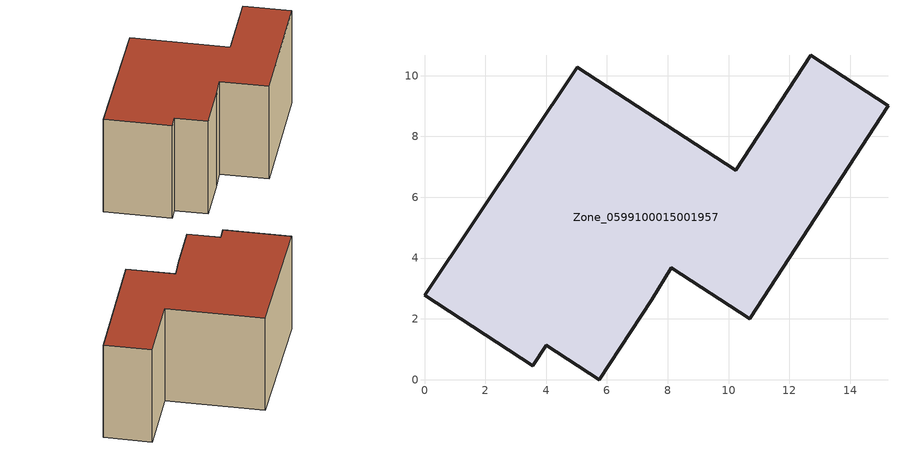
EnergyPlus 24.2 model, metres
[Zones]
Zone_0599100015001957
 floor ground (C_G): 10.23,6.88 12.7,10.67 15.24,9.01 10.69,2.01 8.11,3.69 7.48,2.64 5.75,0 4,1.14 3.56,0.46 0,2.78 5.02,10.28 z0.81
 wall outside (C_F): 5.75,0 7.48,2.64 8.11,3.69 10.69,2.01 15.24,9.01 12.7,10.67 10.23,6.88 5.02,10.28 0,2.78 3.56,0.46 4,1.14 5.75,0 z0.81:7.62
 roof outside (C_R): 8.11,3.69 10.69,2.01 15.24,9.01 12.7,10.67 10.23,6.88 5.02,10.28 0,2.78 3.56,0.46 4,1.14 5.75,0 7.48,2.64 z7.62
[BUILDING]
Pand.0599100015001957: North Axis=0; Terrain=City; Loads Convergence Tolerance Value=0.04; Temperature Convergence Tolerance Value=0.4; Solar Distribution=FullExterior; Maximum Number of Warmup Days=25; Minimum Number of Warmup Days=1
[Site:Location]
Rotterdam.The.Hague.AP_ZH_NLD Design_Conditions: Latitude=51.96; Longitude=4.45; Time Zone=1; Elevation=-4.5
[SITE:GROUNDTEMPERATURE:BUILDINGSURFACE]
18, 18, 18, 18, 18, 18, 18, 18, 18, 18, 18, 18
[MATERIAL] Thermal Absorptance=0.9; Solar Absorptance=0.7; Visible Absorptance=0.7
Name | Roughness | Thickness | Conductivity | Density | Specific Heat
G.TI.1965-1974 | MediumSmooth | 0.15 | 0.882353 | 540 | 1210
F.TI.1965-1974 | Rough | 0.3 | 0.697674 | 1920 | 840
R.TI.1965-1974 | MediumRough | 0.2 | 0.232558 | 1500 | 1000
[CONSTRUCTION]
C_G: G.TI.1965-1974
C_F: F.TI.1965-1974
C_R: R.TI.1965-1974
[ZONE]
Zone_0599100015001957: Type=1; Multiplier=1; Ceiling Height=Autocalculate; Volume=Autocalculate; Floor Area=autocalculate; Part of Total Floor Area=Yes
[ZONEINFILTRATION:DESIGNFLOWRATE]
Infil_Zone_0599100015001957: Zone or ZoneList or Space or SpaceList=Zone_0599100015001957; Schedule=AlwaysOn; Design Flow Rate Calculation Method=Flow/Area; Flow Rate per Floor Area=0.003; Constant Term Coefficient=1; Temperature Term Coefficient=0; Velocity Term Coefficient=0; Velocity Squared Term Coefficient=0
[HVACTEMPLATE:ZONE:IDEALLOADSAIRSYSTEM]
Zone_0599100015001957: Maximum Heating Supply Air Temperature=50; Minimum Cooling Supply Air Temperature=13; Maximum Heating Supply Air Humidity Ratio=0.0156; Minimum Cooling Supply Air Humidity Ratio=0.0077; Heating Limit=NoLimit; Cooling Limit=NoLimit; Dehumidification Control Type=ConstantSensibleHeatRatio; Cooling Sensible Heat Ratio=0.7; Dehumidification Setpoint=60; Humidification Control Type=None; Humidification Setpoint=30; Outdoor Air Method=None; Outdoor Air Flow Rate per Person=0.00944; Outdoor Air Flow Rate per Zone Floor Area=0; Outdoor Air Flow Rate per Zone=0; Demand Controlled Ventilation Type=None; Outdoor Air Economizer Type=NoEconomizer; Heat Recovery Type=None; Sensible Heat Recovery Effectiveness=0.7; Latent Heat Recovery Effectiveness=0.65
[ZONECONTROL:THERMOSTAT]
ThermostatControl_Zone_0599100015001957: Zone or ZoneList=Zone_0599100015001957; Control Type Schedule=DualSetpointControlType; Control 1=Thermostat_Zone_0599100015001957; Temperature Difference Between Cutout And Setpoint=0
[THERMOSTATSETPOINT:DUALSETPOINT]
Thermostat_Zone_0599100015001957: Heating Setpoint Temperature Schedule=HeatingSetpoint_Zone_0599100015001957; Cooling Setpoint Temperature Schedule=CoolingSetpoint_Zone_0599100015001957
[SCHEDULE:COMPACT]
HeatingSetpoint_Zone_0599100015001957: Through: 12/31, For: AllDays, Until: 24:00, 21
CoolingSetpoint_Zone_0599100015001957: Through: 12/31, For: AllDays, Until: 24:00, 24
DualSetpointControlType: Through: 12/31, For: AllDays, Until: 24:00, 4
AlwaysOn: Through: 12/31, For: AllDays, Until: 24:00, 1
